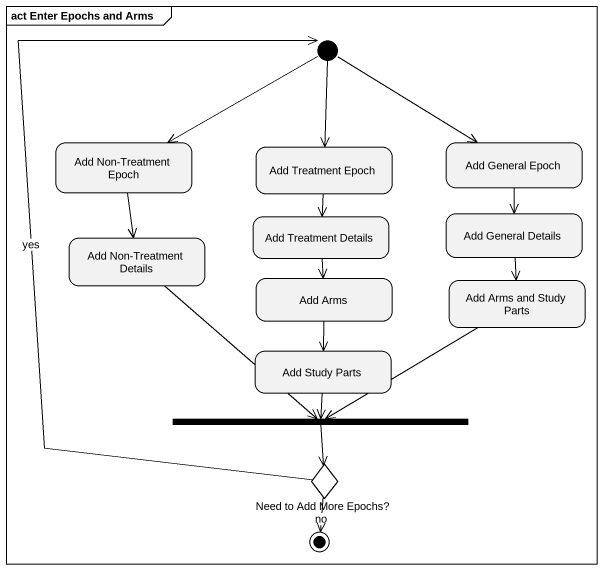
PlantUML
@startuml
mainframe act Enter Epochs and Arms
hide empty description
state initial1 <<start>>
state "Add Non-Treatment Epoch" as Add_Non_Treatment_Epoch
state "Add Treatment Epoch" as Add_Treatment_Epoch
state "Add General Epoch" as Add_General_Epoch
state "Add Non-Treatment Details" as Add_Non_Treatment_Details
state "Add Treatment Details" as Add_Treatment_Details
state "Add General Details" as Add_General_Details
state "Add Arms" as Add_Arms
state "Add Arms and Study Parts" as Add_Arms_and_Study_Parts
state "Add Study Parts" as Add_Study_Parts
state fork1 <<join>>
state "Need to Add More Epochs?" as Need_to_Add_More_Epochs <<choice>>
initial1 -left-> Add_Non_Treatment_Epoch
initial1 --> Add_Treatment_Epoch
initial1 --> Add_General_Epoch
Add_Non_Treatment_Epoch --> Add_Non_Treatment_Details
Add_Treatment_Epoch --> Add_Treatment_Details
Add_General_Epoch --> Add_General_Details
Add_Non_Treatment_Details --> fork1
Add_Treatment_Details --> Add_Arms
Add_General_Details --> Add_Arms_and_Study_Parts
Add_Arms --> Add_Study_Parts
Add_Arms_and_Study_Parts -left-> fork1
Add_Study_Parts --> fork1
fork1 --> Need_to_Add_More_Epochs
Need_to_Add_More_Epochs -up-> initial1 : yes
Need_to_Add_More_Epochs --> [*] : no
@enduml
